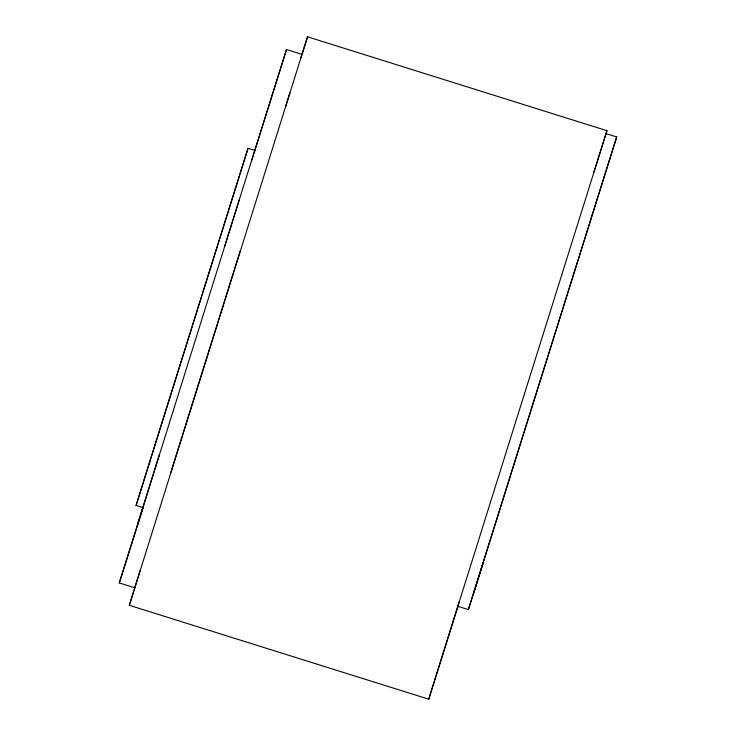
<?xml version="1.0" encoding="UTF-8"?>
<svg xmlns="http://www.w3.org/2000/svg" width="736" height="736" viewBox="0 0 736 736"><rect width="100%" height="100%" fill="white"/><g stroke="black" fill="none" stroke-linecap="round" stroke-linejoin="round"><path stroke-width="1.1" d="M134.982 587.254L134.798 587.788L119.296 582.93L239.246 199.971M458.059 606.206L428.738 699.2L129.306 605.305L307.519 36.8L606.961 130.695L457.847 606.335L468.381 609.638L616.704 136.951L605.857 133.547M134.798 587.788L140.318 569.894M428.738 699.2L459.2 601.606M143.529 507.785L136.086 505.448L156.271 440.754L248.032 148.304L255.466 150.632M300.914 57.822L301.999 54.39L286.506 49.533L266.984 111.835M307.519 36.8L301.999 54.501M468.381 609.638L616.704 136.951M159.473 454.37L137.374 525.237L143.005 507.5M248.032 148.304L136.086 505.448M224.692 246.128L286.506 49.533M136.399 528.862L119.296 582.93M136.73 527.786L139.444 519.156M139.776 518.08L142.94 508.006M170.862 472.319L240.194 250.994M473.791 592.949L483.423 562.092L482.77 564.153M251.454 161.11L266.69 112.764M285.412 107.051L289.892 92.81M593.768 172.528L606.961 130.695M135.12 587.052L129.306 605.305"/></g></svg>
